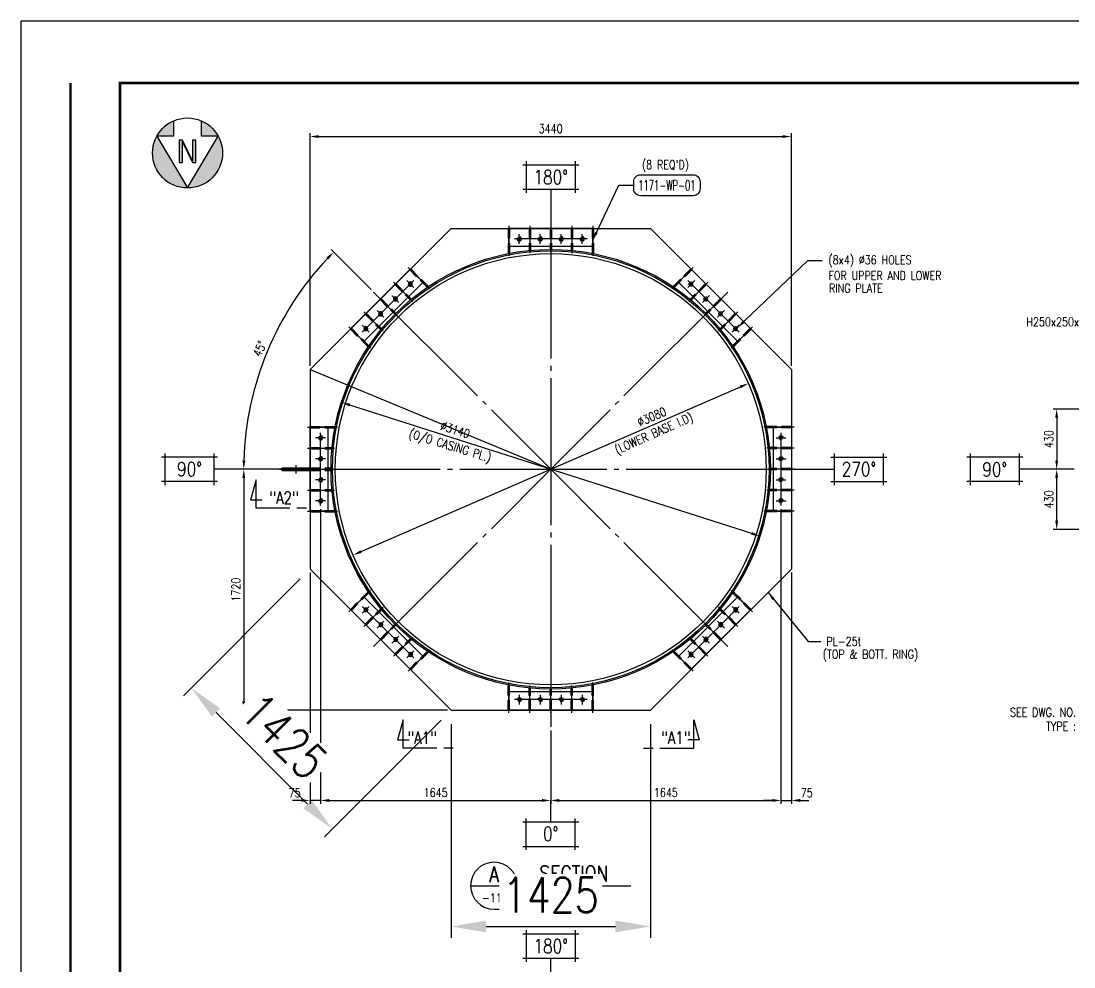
# Model space of a CAD drawing. Header units: millimetres. Extents: x 0 to 134087, y -49114 to 20834.
# Drawn here: x 37506 to 45030, y -21663 to -14908 of the extents above; entities that cross this region are included whole.
import ezdxf
from ezdxf.enums import TextEntityAlignment as Align

# ---------------------------------------------------------------- set-up
doc = ezdxf.new("R2010")
doc.units = ezdxf.units.MM
doc.header["$LTSCALE"] = 35
doc.linetypes.add('JNK-CENTER', pattern=[34, 30, -1.5, 1, -1.5])
doc.linetypes.add('JNK-HIDDEN', pattern=[3, 2, -1])
doc.layers.add('AM_5', color=3, linetype='Continuous', lineweight=25)
doc.layers.add('CONT-G', color=3, linetype='Continuous', lineweight=25)
for name, color, linetype in [('CEN-R', 1, 'JNK-CENTER'), ('CON-C', 4, 'Continuous'), ('CON-G', 3, 'Continuous'), ('CON-W', 7, 'Continuous'), ('CON-Y', 2, 'Continuous'), ('Dim-W', 7, 'Continuous'), ('HID-Y', 2, 'JNK-HIDDEN'), ('HL', 7, 'Continuous'), ('STL-OBJT', 7, 'Continuous'), ('TXT-Y', 2, 'Continuous'), ('TXTT-C', 4, 'Continuous')]:
    doc.layers.add(name, color=color, linetype=linetype)
doc.styles.add('SIMPLEX', font='simplex.shx', dxfattribs={"width": 0.8})
doc.dimstyles.new('DIM25', dxfattribs={"dimscale": 25, "dimtxt": 2.5, "dimasz": 2.5, "dimexe": 1, "dimexo": 1, "dimgap": 1, "dimtad": 1, "dimdec": 1, "dimdsep": 46, "dimtxsty": 'SIMPLEX', "dimcen": 0, "dimclrt": 2, "dimazin": 2, "dimtfac": 1, "dimtdec": 1, "dimtix": 1, "dimtmove": 2, "dimatfit": 0, "dimfxl": 0.18, "dimtolj": 1, "dimtzin": 0, "dimarcsym": 0})
doc.dimstyles.new('DIM35x3.5$0', dxfattribs={"dimscale": 35, "dimtxt": 2.5, "dimasz": 2.5, "dimexe": 0.8, "dimexo": 1, "dimgap": 1, "dimtad": 1, "dimdec": 0, "dimlfac": 0.285714, "dimdsep": 46, "dimtxsty": 'SIMPLEX', "dimcen": 0, "dimclrd": 7, "dimclre": 7, "dimclrt": 2, "dimadec": 1, "dimazin": 2, "dimtfac": 1, "dimtdec": 0, "dimtix": 1, "dimtmove": 0, "dimatfit": 2, "dimfxl": 1, "dimtfill": 1, "dimarcsym": 1})

# ---------------------------------------------------------------- blocks, each defined once
blk = doc.blocks.new('TITLE')
at = {"color": 7}
for p in [(841, 594.85), (0, 0)]:
    blk.add_line(p, (0, 594.85), dxfattribs=at)
at = {"color": 7, "const_width": 0.707}
for points in [[(28.29, 17.68), (28.29, 577.52)], [(14.15, 577.17), (14.15, 17.68)], [(823.32, 577.17), (27.94, 577.17)]]:
    blk.add_lwpolyline(points, dxfattribs=at)
blk = doc.blocks.new('NORTH-AG')
at = {"layer": 'CON-Y'}
for p, q in [((-8, 3.5), (8, 3.5)), ((-7, 4.5), (-7, -4.5)), ((7, 4.5), (7, -4.5)), ((-8, -3.5), (8, -3.5))]:
    blk.add_line(p, q, dxfattribs=at)
at = {"layer": 'CON-C', "style": 'SIMPLEX', "width": 0.8}
blk.add_attdef('0', text='', height=4, dxfattribs=at).set_placement((0, -2.06), align=Align.CENTER)
blk = doc.blocks.new('SECMARK2')
at = {"layer": 'TXTT-C'}
blk.add_line((0, 0), (-2.72, 0), dxfattribs=at)
blk.add_lwpolyline([(-4.67, 0), (-14.32, 0), (-14.32, 8.05), (-15.93, 2.38), (-12.63, 2.38)], dxfattribs=at)
at = {"layer": 'TXTT-C', "style": 'SIMPLEX', "width": 1.17}
blk.add_attdef('TAG', text='', height=3.5, dxfattribs=at).set_placement((-7.82, 1.36), align=Align.CENTER)
blk = doc.blocks.new('northmark')
at = {"layer": 'CON-Y'}
h = blk.add_hatch(color=256, dxfattribs=at)
edge = h.paths.add_edge_path()
edge.add_line((-8.77, -4.8), (0, 10))
edge.add_arc((0, 0), 10, 90, 208.6854)
h = blk.add_hatch(color=256, dxfattribs=at)
edge = h.paths.add_edge_path()
edge.add_line((0, 10), (8.77, -4.8))
edge.add_arc((0, 0), 10, 331.3146, 450)
h = blk.add_hatch(color=256, dxfattribs=at)
edge = h.paths.add_edge_path()
edge.add_arc((0, 0), 10, 208.6854, 246.4218)
edge.add_line((-4, -9.16), (-4, -4.8))
edge.add_line((-4, -4.8), (-8.77, -4.8))
edge = h.paths.add_edge_path()
edge.add_line((1.43, -3.67), (-1.44, 2.27))
edge.add_line((-1.44, 2.27), (-1.44, 2.73))
edge.add_line((-1.44, 2.73), (1.44, -3.18))
edge.add_line((1.44, -3.18), (1.44, -3.67))
blk.add_hatch(color=256, dxfattribs=at).paths.add_polyline_path([(1.43, -3.67), (2.4, -3.67), (2.4, 2.73), (1.44, 2.73), (1.44, -3.18), (-1.44, 2.73), (-2.4, 2.73), (-2.4, -3.67), (-1.44, -3.67), (-1.44, 2.27)])
h = blk.add_hatch(color=256, dxfattribs=at)
edge = h.paths.add_edge_path()
edge.add_line((8.77, -4.8), (4, -4.8))
edge.add_line((4, -4.8), (4, -9.16))
edge.add_arc((0, 0), 10, 293.5782, 331.3146)
edge = h.paths.add_edge_path()
edge.add_line((1.43, -3.67), (2.4, -3.67))
edge.add_line((2.4, -3.67), (2.4, 2.73))
edge.add_line((2.4, 2.73), (1.44, 2.73))
edge.add_line((1.44, 2.73), (1.44, -3.67))
blk.add_lwpolyline([(4, -9.16), (4, -4.8), (8.77, -4.8), (0, 10), (-8.77, -4.8), (-4, -4.8), (-4, -9.16)], dxfattribs=at)
blk.add_lwpolyline([(-1.44, 2.73), (-2.4, 2.73), (-2.4, -3.67), (-1.44, -3.67), (-1.44, 2.27), (1.43, -3.67), (2.4, -3.67), (2.4, 2.73), (1.44, 2.73), (1.44, -3.18)], close=True, dxfattribs=at)
blk.add_circle((0, 0), 10, dxfattribs=at)
blk = doc.blocks.new('SECTITLE')
at = {"layer": 'CON-G'}
for p, q in [((-1.7, 0), (44.1, 0)), ((5, -6.7), (20.86, -6.7))]:
    blk.add_line(p, q, dxfattribs=at)
blk.add_arc((5, 0), 6.7, 0, 270, dxfattribs=at)
at = {"layer": 'CON-C', "style": 'SIMPLEX', "width": 0.8}
for tag, p in [('A', (5.06, 1.04)), ('ELEVATION', (27.83, 1.22))]:
    blk.add_attdef(tag, text='', height=4.5, dxfattribs=at).set_placement(p, align=Align.CENTER)
at = {"layer": 'CON-Y', "style": 'SIMPLEX', "width": 0.8}
blk.add_attdef('H0000-0000', (1.54, -4.72), '', height=2.5, dxfattribs=at)
blk.add_attdef('SCALE', text='', height=2.5, dxfattribs=at).set_placement((44.9, -3.72), align=Align.RIGHT)
blk = doc.blocks.new('A$C61497FCD')
at = {"layer": 'CEN-R'}
for p, q in [((0, 605, 0), (216.1, 605)), ((129.1, 530), (59.1, 530)), ((94.1, 565, 0), (94.1, 45, 0)), ((0, 455, 0), (194.8, 455)), ((129.1, 380), (59.1, 380)), ((0, 305, 0), (182.1, 305)), ((129.1, 230), (59.1, 230)), ((0, 155, 0), (194.8, 155)), ((129.1, 80), (59.1, 80)), ((0, 5, 0), (216.1, 5))]:
    blk.add_line(p, q, dxfattribs=at)
at = {"layer": 'CON-G'}
for p, q in [((149.1, 605, 0), (19.1, 605, 0)), ((19.1, 605, 0), (19.1, 5, 0)), ((149.1, 605, 0), (149.1, 5, 0)), ((149.1, 5, 0), (19.1, 5, 0))]:
    blk.add_line(p, q, dxfattribs=at)
for centre in [(94.1, 530), (94.1, 380), (94.1, 230), (94.1, 80)]:
    blk.add_circle(centre, 12, dxfattribs=at)
at = {"layer": 'CON-Y'}
for centre in [(94.1, 530), (94.1, 380), (94.1, 230), (94.1, 80)]:
    blk.add_arc(centre, 15, 270, 180, dxfattribs=at)
at = {"layer": 'HID-Y'}
for p, q in [((19.1, 610, 0), (197.1, 610)), ((19.1, 600, 0), (19.1, 610, 0)), ((197.1, 600), (197.1, 610)), ((19.1, 600, 0), (197.1, 600)), ((19.1, 460, 0), (175.8, 460)), ((19.1, 450, 0), (19.1, 460, 0)), ((175.8, 450), (175.8, 460)), ((19.1, 450, 0), (175.8, 450)), ((19.1, 310, 0), (169.1, 310)), ((19.1, 300, 0), (19.1, 310, 0)), ((169.1, 300), (169.1, 310)), ((19.1, 300, 0), (169.1, 300)), ((19.1, 160, 0), (175.8, 160)), ((19.1, 160, 0), (19.1, 150, 0)), ((175.8, 160), (175.8, 150)), ((19.1, 150, 0), (175.8, 150)), ((19.1, 10, 0), (197.1, 10)), ((19.1, 10, 0), (19.1, 0, 0)), ((19.1, 0, 0), (197.1, 0)), ((197.1, 10), (197.1, 0))]:
    blk.add_line(p, q, dxfattribs=at)
blk = doc.blocks.new('A$C648B19DA')
h = blk.add_hatch(color=256)
h.paths.add_polyline_path([(305, 149.1), (295, 149.1), (295, 119.1), (305, 119.1)])
h.paths.add_polyline_path([(315, 149.1), (305, 149.1), (305, 119.1), (315, 119.1)])
h.paths.add_polyline_path([(315, 119.1), (305, 119.1), (305, 89.1), (315, 89.1)])
h.paths.add_polyline_path([(305, 119.1), (295, 119.1), (295, 89.1), (305, 89.1)])
at = {"layer": 'CEN-R'}
for p, q in [((5, 200, 0), (5, 416.1)), ((155, 200, 0), (155, 394.8)), ((305, 0, 0), (305, 394.8, 0)), ((455, 200, 0), (455, 394.8)), ((605, 200, 0), (605, 416.1)), ((80, 329.1), (80, 259.1)), ((230, 329.1), (230, 259.1)), ((305, 200, 0), (305, 375.9, 0)), ((380, 329.1), (380, 259.1)), ((530, 329.1), (530, 259.1)), ((565, 294.1, 0), (45, 294.1, 0)), ((335, 119.1, 0), (275, 119.1, 0))]:
    blk.add_line(p, q, dxfattribs=at)
at = {"layer": 'CON-G'}
for p, q in [((5, 349.1, 0), (5, 219.1, 0)), ((605, 349.1, 0), (5, 349.1, 0)), ((605, 349.1, 0), (605, 219.1, 0)), ((605, 219.1, 0), (5, 219.1, 0)), ((295, 19.1, 0), (295, 219.1, 0)), ((315, 19.1, 0), (315, 219.1, 0)), ((315, 19.1, 0), (295, 19.1, 0))]:
    blk.add_line(p, q, dxfattribs=at)
for centre in [(80, 294.1), (230, 294.1), (380, 294.1), (530, 294.1)]:
    blk.add_circle(centre, 12, dxfattribs=at)
at = {"layer": 'CON-Y'}
for centre in [(80, 294.1), (230, 294.1), (380, 294.1), (530, 294.1)]:
    blk.add_arc(centre, 15, 270, 180, dxfattribs=at)
at = {"layer": 'HID-Y'}
for p, q in [((0, 219.1, 0), (0, 397.1)), ((10, 397.1), (0, 397.1)), ((10, 219.1, 0), (10, 397.1)), ((600, 219.1, 0), (600, 397.1)), ((600, 397.1), (610, 397.1)), ((610, 219.1, 0), (610, 397.1)), ((150, 219.1, 0), (150, 375.8)), ((160, 375.8), (150, 375.8)), ((160, 219.1, 0), (160, 375.8)), ((295, 219.1, 0), (295, 369.1)), ((295, 369.1), (315, 369.1)), ((315, 219.1, 0), (315, 369.1)), ((450, 219.1, 0), (450, 375.8)), ((450, 375.8), (460, 375.8)), ((460, 219.1, 0), (460, 375.8)), ((10, 219.1, 0), (0, 219.1, 0)), ((160, 219.1, 0), (150, 219.1, 0)), ((300, 219.1, 0), (310, 219.1, 0)), ((450, 219.1, 0), (460, 219.1, 0)), ((600, 219.1, 0), (610, 219.1, 0)), ((315, 89.1, 0), (295, 89.1, 0))]:
    blk.add_line(p, q, dxfattribs=at)
blk = doc.blocks.new('*D1157')
at = {"layer": 'DEFPOINTS', "color": 0, "transparency": 16777216}
for p in [(39646.4, -18368.5, 0), (41291.4, -19948.5), (41291.4, -20473.7)]:
    blk.add_point(p, dxfattribs=at)
at = {"layer": 'Dim-W', "color": 0, "lineweight": -2, "transparency": 16777216}
for p, q in [((39646.4, -18393.5), (39646.4, -20498.7)), ((41291.4, -19973.5), (41291.4, -20498.7)), ((39708.9, -20473.7), (41228.9, -20473.7))]:
    blk.add_line(p, q, dxfattribs=at)
at = {"layer": 'Dim-W', "color": 0, "transparency": 16777216}
for points in [[(39708.9, -20463.3), (39708.9, -20484.1), (39646.4, -20473.7)], [(41228.9, -20463.3), (41228.9, -20484.1), (41291.4, -20473.7)]]:
    blk.add_solid(points, dxfattribs=at)
at = {"layer": 'Dim-W', "color": 2, "transparency": 16777216, "insert": (40468.9, -20417.4), "char_height": 62.5, "attachment_point": 5, "style": 'SIMPLEX', "bg_fill": 3, "box_fill_scale": 1.1, "bg_fill_color": 256, "bg_fill_true_color": 13158600, "bg_fill_transparency": 0}
blk.add_mtext('\\A1;1645', dxfattribs=at)
blk = doc.blocks.new('*D1158')
at = {"layer": 'DEFPOINTS', "color": 0, "transparency": 16777216}
for p in [(42936.4, -18368.5, 0), (41291.4, -20473.7), (42936.4, -20473.7)]:
    blk.add_point(p, dxfattribs=at)
at = {"layer": 'Dim-W', "color": 0, "lineweight": -2, "transparency": 16777216}
for p, q in [((42936.4, -18393.5), (42936.4, -20498.7)), ((41353.9, -20473.7), (42873.9, -20473.7))]:
    blk.add_line(p, q, dxfattribs=at)
at = {"layer": 'Dim-W', "color": 0, "transparency": 16777216}
for points in [[(41353.9, -20463.3), (41353.9, -20484.1), (41291.4, -20473.7)], [(42873.9, -20463.3), (42873.9, -20484.1), (42936.4, -20473.7)]]:
    blk.add_solid(points, dxfattribs=at)
at = {"layer": 'Dim-W', "color": 2, "transparency": 16777216, "insert": (42113.9, -20417.4), "char_height": 62.5, "attachment_point": 5, "style": 'SIMPLEX', "bg_fill": 3, "box_fill_scale": 1.1, "bg_fill_color": 256, "bg_fill_true_color": 13158600, "bg_fill_transparency": 0}
blk.add_mtext('\\A1;1645', dxfattribs=at)
blk = doc.blocks.new('*D1159')
at = {"layer": 'DEFPOINTS', "color": 0, "transparency": 16777216}
for p in [(43011.4, -18821), (42936.4, -20473.7), (43011.4, -20473.7)]:
    blk.add_point(p, dxfattribs=at)
at = {"layer": 'Dim-W', "color": 0, "lineweight": -2, "transparency": 16777216}
for p, q in [((43011.4, -18846), (43011.4, -20498.7)), ((42873.9, -20473.7), (42811.4, -20473.7)), ((42936.4, -20473.7), (43011.4, -20473.7)), ((43073.9, -20473.7), (43136.4, -20473.7))]:
    blk.add_line(p, q, dxfattribs=at)
at = {"layer": 'Dim-W', "color": 0, "transparency": 16777216}
blk.add_solid([(42873.9, -20463.3), (42873.9, -20484.1), (42936.4, -20473.7)], dxfattribs=at)
at = {"layer": 'Dim-W', "color": 2, "transparency": 16777216, "insert": (43121, -20418.9), "char_height": 62.5, "attachment_point": 5, "style": 'SIMPLEX', "bg_fill": 3, "box_fill_scale": 1.1, "bg_fill_color": 256, "bg_fill_true_color": 13158600, "bg_fill_transparency": 0}
blk.add_mtext('\\A1;75', dxfattribs=at)
at = {"layer": 'Dim-W', "color": 0, "transparency": 16777216}
blk.add_solid([(43073.9, -20463.3), (43073.9, -20484.1), (43011.4, -20473.7)], dxfattribs=at)
blk = doc.blocks.new('*D1160')
at = {"layer": 'DEFPOINTS', "color": 0, "transparency": 16777216}
for p in [(39571.4, -18821), (39571.4, -20473.7), (39646.4, -20473.7)]:
    blk.add_point(p, dxfattribs=at)
at = {"layer": 'Dim-W', "color": 0, "lineweight": -2, "transparency": 16777216}
for p, q in [((39571.4, -18846), (39571.4, -20498.7)), ((39508.9, -20473.7), (39446.4, -20473.7)), ((39646.4, -20473.7), (39571.4, -20473.7)), ((39708.9, -20473.7), (39771.4, -20473.7))]:
    blk.add_line(p, q, dxfattribs=at)
at = {"layer": 'Dim-W', "color": 0, "transparency": 16777216}
blk.add_solid([(39708.9, -20463.3), (39708.9, -20484.1), (39646.4, -20473.7)], dxfattribs=at)
at = {"layer": 'Dim-W', "color": 2, "transparency": 16777216, "insert": (39461.8, -20418.9), "char_height": 62.5, "attachment_point": 5, "style": 'SIMPLEX', "bg_fill": 3, "box_fill_scale": 1.1, "bg_fill_color": 256, "bg_fill_true_color": 13158600, "bg_fill_transparency": 0}
blk.add_mtext('\\A1;75', dxfattribs=at)
at = {"layer": 'Dim-W', "color": 0, "transparency": 16777216}
blk.add_solid([(39508.9, -20463.3), (39508.9, -20484.1), (39571.4, -20473.7)], dxfattribs=at)
blk = doc.blocks.new('*D1161')
at = {"layer": 'DEFPOINTS', "color": 0, "transparency": 16777216}
for p in [(39451.4, -18108.5), (39097.9, -19828.5), (40579, -19828.5)]:
    blk.add_point(p, dxfattribs=at)
at = {"layer": 'Dim-W', "color": 0, "lineweight": -2, "transparency": 16777216}
for p, q in [((39426.4, -18108.5), (39072.9, -18108.5)), ((39097.9, -18171), (39097.9, -19766)), ((40554, -19828.5), (39072.9, -19828.5))]:
    blk.add_line(p, q, dxfattribs=at)
at = {"layer": 'Dim-W', "color": 0, "transparency": 16777216}
for points in [[(39087.5, -18171), (39108.3, -18171), (39097.9, -18108.5)], [(39087.5, -19766), (39108.3, -19766), (39097.9, -19828.5)]]:
    blk.add_solid(points, dxfattribs=at)
at = {"layer": 'Dim-W', "color": 2, "transparency": 16777216, "insert": (39041.6, -18968.5), "char_height": 62.5, "attachment_point": 5, "rotation": 90, "style": 'SIMPLEX', "bg_fill": 3, "box_fill_scale": 1.1, "bg_fill_color": 256, "bg_fill_true_color": 13158600, "bg_fill_transparency": 0}
blk.add_mtext('\\A1;1720', dxfattribs=at)
blk = doc.blocks.new('*D1162')
at = {"layer": 'DEFPOINTS', "color": 0, "transparency": 16777216}
for p in [(40025.7, -16842.8), (39391.8, -17011.7), (39451.4, -18108.5), (41291.4, -18108.5), (43131.4, -18108.5)]:
    blk.add_point(p, dxfattribs=at)
at = {"layer": 'Dim-W', "color": 0, "lineweight": -2, "transparency": 16777216}
for p, q in [((40008, -16825.1), (39722.7, -16539.8)), ((39426.4, -18108.5), (39072.9, -18108.5))]:
    blk.add_line(p, q, dxfattribs=at)
blk.add_arc((41291.4, -18108.5), 2193.5, 136.63257, 178.36743, dxfattribs=at)
at = {"layer": 'Dim-W', "color": 0, "transparency": 16777216}
for points in [[(39689.3, -16595), (39704.3, -16609.5), (39740.4, -16557.4)], [(39109.2, -18046.2), (39088.4, -18045.9), (39097.9, -18108.5)]]:
    blk.add_solid(points, dxfattribs=at)
at = {"layer": 'Dim-W', "color": 2, "transparency": 16777216, "insert": (39212.9, -17247.6), "char_height": 62.5, "attachment_point": 5, "rotation": 67.5, "style": 'SIMPLEX', "bg_fill": 3, "box_fill_scale": 1.1, "bg_fill_color": 256, "bg_fill_true_color": 13158600, "bg_fill_transparency": 0}
blk.add_mtext('\\A1;45°', dxfattribs=at)
blk = doc.blocks.new('*D1163')
at = {"layer": 'DEFPOINTS', "color": 0, "transparency": 16777216}
for p in [(43011.4, -15732.6), (39571.4, -17396.1), (43011.4, -17396.1)]:
    blk.add_point(p, dxfattribs=at)
at = {"layer": 'Dim-W', "color": 0, "lineweight": -2, "transparency": 16777216}
for p, q in [((39571.4, -17371.1), (39571.4, -15707.6)), ((43011.4, -17371.1), (43011.4, -15707.6)), ((39633.9, -15732.6), (42948.9, -15732.6))]:
    blk.add_line(p, q, dxfattribs=at)
at = {"layer": 'Dim-W', "color": 0, "transparency": 16777216}
for points in [[(39633.9, -15722.2), (39633.9, -15743), (39571.4, -15732.6)], [(42948.9, -15722.2), (42948.9, -15743), (43011.4, -15732.6)]]:
    blk.add_solid(points, dxfattribs=at)
at = {"layer": 'Dim-W', "color": 2, "transparency": 16777216, "insert": (41291.4, -15676.4), "char_height": 62.5, "attachment_point": 5, "style": 'SIMPLEX', "bg_fill": 3, "box_fill_scale": 1.1, "bg_fill_color": 256, "bg_fill_true_color": 13158600, "bg_fill_transparency": 0}
blk.add_mtext('\\A1;3440', dxfattribs=at)
blk = doc.blocks.new('DUCT-TAG')
at = {"layer": 'CON-G'}
blk.add_lwpolyline([(-9.49, -1), (-9.49, 1, -0.414214), (-7.49, 3), (7.49, 3, -0.414214), (9.49, 1), (9.49, -1, -0.414214), (7.49, -3), (-7.49, -3, -0.414214)], format="xyb", close=True, dxfattribs=at)
at = {"layer": 'CON-G', "style": 'SIMPLEX', "width": 1.246304}
blk.add_attdef('NAME', text='', height=3, dxfattribs=at).set_placement((-8.19, -1.5), (8.19, -1.5), align=Align.FIT)
at = {"layer": 'CON-Y', "style": 'SIMPLEX'}
blk.add_attdef('ELEVATION', text='', height=2, dxfattribs=at).set_placement((0, -6.02), align=Align.CENTER)
blk = doc.blocks.new('*D1164')
at = {"layer": 'DEFPOINTS', "color": 0, "transparency": 16777216}
for p in [(39795.9, -17630.7), (42787, -18586.3)]:
    blk.add_point(p, dxfattribs=at)
at = {"layer": 'Dim-W', "color": 0, "lineweight": -2, "transparency": 16777216}
blk.add_line((42727.4, -18567.3), (39855.4, -17649.7), dxfattribs=at)
at = {"layer": 'Dim-W', "color": 0, "transparency": 16777216}
for points in [[(39858.6, -17639.8), (39852.3, -17659.6), (39795.9, -17630.7)], [(42730.6, -18557.4), (42724.3, -18577.2), (42787, -18586.3)]]:
    blk.add_solid(points, dxfattribs=at)
at = {"layer": 'Dim-W', "color": 2, "transparency": 16777216, "insert": (40608.4, -17826.7), "char_height": 62.5, "attachment_point": 5, "rotation": 342.28144, "style": 'SIMPLEX', "bg_fill": 3, "box_fill_scale": 1.1, "bg_fill_color": 256, "bg_fill_true_color": 13158600, "bg_fill_transparency": 0}
blk.add_mtext('\\A1;∅3140', dxfattribs=at)
blk = doc.blocks.new('*D1165')
at = {"layer": 'DEFPOINTS', "color": 0, "transparency": 16777216}
for p in [(42704.2, -17495.5), (39878.7, -18721.5)]:
    blk.add_point(p, dxfattribs=at)
at = {"layer": 'Dim-W', "color": 0, "lineweight": -2, "transparency": 16777216}
blk.add_line((39936, -18696.7), (42646.8, -17520.4), dxfattribs=at)
at = {"layer": 'Dim-W', "color": 0, "transparency": 16777216}
for points in [[(42642.7, -17510.8), (42651, -17529.9), (42704.2, -17495.5)], [(39931.9, -18687.1), (39940.2, -18706.2), (39878.7, -18721.5)]]:
    blk.add_solid(points, dxfattribs=at)
at = {"layer": 'Dim-W', "color": 2, "transparency": 16777216, "insert": (42013.5, -17733.5), "char_height": 62.5, "attachment_point": 5, "rotation": 23.45754, "style": 'SIMPLEX', "bg_fill": 3, "box_fill_scale": 1.1, "bg_fill_color": 256, "bg_fill_true_color": 13158600, "bg_fill_transparency": 0}
blk.add_mtext('\\A1;∅3080', dxfattribs=at)
blk = doc.blocks.new('*D1148')
at = {"layer": 'DEFPOINTS', "color": 0, "transparency": 16777216}
for p in [(45175.6, -17678.5), (44906.8, -18108.5), (45055.6, -18108.5)]:
    blk.add_point(p, dxfattribs=at)
at = {"layer": 'Dim-W', "color": 0, "lineweight": -2, "transparency": 16777216}
for p, q in [((45150.6, -17678.5), (44881.8, -17678.5)), ((44906.8, -17741), (44906.8, -18046)), ((45030.6, -18108.5), (44881.8, -18108.5))]:
    blk.add_line(p, q, dxfattribs=at)
at = {"layer": 'Dim-W', "color": 0, "transparency": 16777216}
for points in [[(44896.4, -17741), (44917.2, -17741), (44906.8, -17678.5)], [(44896.4, -18046), (44917.2, -18046), (44906.8, -18108.5)]]:
    blk.add_solid(points, dxfattribs=at)
at = {"layer": 'Dim-W', "color": 2, "transparency": 16777216, "insert": (44850.5, -17893.5), "char_height": 62.5, "attachment_point": 5, "rotation": 90, "style": 'SIMPLEX', "bg_fill": 3, "box_fill_scale": 1.1, "bg_fill_color": 256, "bg_fill_true_color": 13158600, "bg_fill_transparency": 0}
blk.add_mtext('\\A1;430', dxfattribs=at)
blk = doc.blocks.new('*D1149')
at = {"layer": 'DEFPOINTS', "color": 0, "transparency": 16777216}
for p in [(44906.8, -18108.5), (45055.6, -18108.5), (45175.6, -18538.5)]:
    blk.add_point(p, dxfattribs=at)
at = {"layer": 'Dim-W', "color": 0, "lineweight": -2, "transparency": 16777216}
for p, q in [((45030.6, -18108.5), (44881.8, -18108.5)), ((44906.8, -18476), (44906.8, -18171)), ((45150.6, -18538.5), (44881.8, -18538.5))]:
    blk.add_line(p, q, dxfattribs=at)
at = {"layer": 'Dim-W', "color": 0, "transparency": 16777216}
for points in [[(44896.4, -18171), (44917.2, -18171), (44906.8, -18108.5)], [(44896.4, -18476), (44917.2, -18476), (44906.8, -18538.5)]]:
    blk.add_solid(points, dxfattribs=at)
at = {"layer": 'Dim-W', "color": 2, "transparency": 16777216, "insert": (44850.5, -18323.5), "char_height": 62.5, "attachment_point": 5, "rotation": 90, "style": 'SIMPLEX', "bg_fill": 3, "box_fill_scale": 1.1, "bg_fill_color": 256, "bg_fill_true_color": 13158600, "bg_fill_transparency": 0}
blk.add_mtext('\\A1;430', dxfattribs=at)
blk = doc.blocks.new('*D1835')
at = {"layer": 'AM_5', "color": 7, "linetype": 'ByBlock', "lineweight": -2, "transparency": 16777216}
for p, q in [((40579, -19928.5), (40579, -21453.7)), ((42003.9, -19928.5), (42003.9, -21453.7)), ((40829, -21373.7), (41753.9, -21373.7))]:
    blk.add_line(p, q, dxfattribs=at)
at = {"layer": 'AM_5', "color": 7, "transparency": 16777216}
for points in [[(40829, -21332), (40829, -21415.4), (40579, -21373.7)], [(41753.9, -21332), (41753.9, -21415.4), (42003.9, -21373.7)]]:
    blk.add_solid(points, dxfattribs=at)
at = {"layer": 'DEFPOINTS', "color": 0, "transparency": 16777216}
for p in [(40579, -19828.5), (42003.9, -19828.5), (42003.9, -21373.7)]:
    blk.add_point(p, dxfattribs=at)
at = {"layer": 'AM_5', "color": 2, "transparency": 16777216, "insert": (41291.4, -21148.7), "char_height": 250, "attachment_point": 5, "style": 'SIMPLEX', "bg_fill": 3, "box_fill_scale": 1.1, "bg_fill_color": 256, "bg_fill_true_color": 13158600, "bg_fill_transparency": 0}
blk.add_mtext('1425', dxfattribs=at)
blk = doc.blocks.new('*D1836')
at = {"layer": 'AM_5', "color": 7, "linetype": 'ByBlock', "lineweight": -2, "transparency": 16777216}
for p, q in [((39500.7, -18891.7), (38666.3, -19726.1)), ((38899.7, -19846.3), (39553.7, -20500.3)), ((40508.3, -19899.2), (39673.9, -20733.6))]:
    blk.add_line(p, q, dxfattribs=at)
at = {"layer": 'AM_5', "color": 7, "transparency": 16777216}
for points in [[(38929.1, -19816.8), (38870.2, -19875.7), (38722.9, -19669.5)], [(39583.1, -20470.8), (39524.2, -20529.7), (39730.5, -20677)]]:
    blk.add_solid(points, dxfattribs=at)
at = {"layer": 'DEFPOINTS', "color": 0, "transparency": 16777216}
for p in [(39571.4, -18821), (40579, -19828.5), (39730.5, -20677)]:
    blk.add_point(p, dxfattribs=at)
at = {"layer": 'AM_5', "color": 2, "transparency": 16777216, "insert": (39385.8, -20014.2), "char_height": 250, "attachment_point": 5, "rotation": 315, "style": 'SIMPLEX', "bg_fill": 3, "box_fill_scale": 1.1, "bg_fill_color": 256, "bg_fill_true_color": 13158600, "bg_fill_transparency": 0}
blk.add_mtext('1425', dxfattribs=at)

msp = doc.modelspace()

# ---------------------------------------------------------------- linework, layer by layer
at = {"layer": 'CEN-R'}
for p, q in [((41291.4329, -16268.5138), (41291.4329, -19948.5138)), ((40025.7117, -16842.7926), (41291.4329, -18108.5138)), ((42557.154, -16842.7926), (41291.4329, -18108.5138)), ((39451.4329, -18108.5138), (43131.4329, -18108.5138))]:
    msp.add_line(p, q, dxfattribs=at)
at = {"layer": 'CON-G'}
for p, q in [((40578.9855, -16388.5138), (42003.8802, -16388.5138)), ((39571.4329, -17396.0664), (39571.4329, -18820.9611)), ((43011.4329, -17396.0664), (43011.4329, -18820.9611)), ((40578.9855, -19828.5138), (42003.8802, -19828.5138))]:
    msp.add_line(p, q, dxfattribs=at)
for radius in [1570, 1560, 1540]:
    msp.add_circle((41291.4329, -18108.5138), radius, dxfattribs=at)
at = {"layer": 'CON-Y'}
for p, q in [((41291.4329, -16109.2058), (41291.4329, -16268.5138)), ((39072.8877, -18108.5138), (38885.3877, -18108.5138)), ((43131.4329, -18108.5138), (43318.9329, -18108.5138)), ((44738.9873, -18108.5138), (44638.9873, -18108.5138)), ((41291.4329, -20626.4427), (41291.4329, -20473.6987)), ((41291.4329, -21700.0729), (41291.4329, -21600.0729))]:
    msp.add_line(p, q, dxfattribs=at)
at = {"layer": 'CONT-G'}
for p, q in [((40578.9855, -16388.5138), (39571.4329, -17396.0664)), ((42003.8802, -16388.5138), (43011.4329, -17396.0664)), ((40578.9855, -19828.5138), (39571.4329, -18820.9611)), ((42003.8802, -19828.5138), (43011.4329, -18820.9611))]:
    msp.add_line(p, q, dxfattribs=at)
at = {"layer": 'STL-OBJT'}
for p, q in [((43127.879, -16617.8984), (43232.0457, -16617.8984)), ((43131.0034, -19338.0995), (43221.3959, -19338.0995))]:
    msp.add_line(p, q, dxfattribs=at)

# ---------------------------------------------------------------- block references
at = {"linetype": 'ByBlock', "xscale": 24.99999999749996, "yscale": 24.99999999749996, "zscale": 24.99999999749996}
msp.add_blockref('TITLE', (37506.4576, -29779.1803), dxfattribs=at)
at = {"layer": 'CON-G'}
for name, p, rotation in [('A$C61497FCD', (39846.025, -17094.4411), 315), ('A$C648B19DA', (39352.3174, -17803.5137), 270), ('A$C61497FCD', (42736.8407, -19122.5864), 135)]:
    msp.add_blockref(name, p, dxfattribs=dict(at, rotation=rotation))
at = {"layer": 'CON-G', "xscale": -1}
for p, rotation in [((42736.8407, -17094.4411), 45), ((39846.025, -19122.5864), 225), ((40986.4328, -19847.6291), 270)]:
    msp.add_blockref('A$C61497FCD', p, dxfattribs=dict(at, rotation=rotation))
msp.add_blockref('A$C61497FCD', (43030.5482, -18413.5138), dxfattribs=at)
at = {"layer": 'CON-Y', "xscale": 25, "yscale": 25, "zscale": 25}
for p in [(41291.4329, -16021.7058), (41291.4329, -21512.5729)]:
    msp.add_blockref('NORTH-AG', p, dxfattribs=at).add_auto_attribs({'0': '180%%D'})
at = {"layer": 'CON-Y'}
ref = msp.add_blockref('NORTH-AG', (38710.3877, -18108.5138), dxfattribs=dict(at, xscale=25, yscale=25, zscale=25, rotation=180))
ref.add_attrib('0', '90%%D', dxfattribs={"layer": 'CON-C', "height": 100, "style": 'SIMPLEX', "width": 0.8}).set_placement((38710.3877, -18157.0138), align=Align.CENTER)
ref = msp.add_blockref('NORTH-AG', (43493.9329, -18108.5138), dxfattribs=dict(at, xscale=-25, yscale=25, zscale=25, rotation=180))
ref.add_attrib('0', '270%%D', dxfattribs={"layer": 'CON-C', "height": 100, "style": 'SIMPLEX', "width": 0.8}).set_placement((43493.9329, -18157.0138), align=Align.CENTER)
ref = msp.add_blockref('NORTH-AG', (44463.9873, -18108.5138), dxfattribs=dict(at, xscale=-25, yscale=25, zscale=25, rotation=359.9999999999582))
ref.add_attrib('0', '90%%D', dxfattribs={"layer": 'CON-C', "height": 100, "style": 'SIMPLEX', "width": 0.8}).set_placement((44463.9873, -18160.0138), align=Align.CENTER)
ref = msp.add_blockref('NORTH-AG', (41291.4329, -20713.9427), dxfattribs=dict(at, xscale=-25, yscale=25, zscale=25, rotation=180))
ref.add_attrib('0', '0%%D', dxfattribs={"layer": 'CON-C', "height": 100, "style": 'SIMPLEX', "width": 0.8}).set_placement((41291.4329, -20762.4427), align=Align.CENTER)
at = {"layer": 'Dim-W', "xscale": 25, "yscale": 25, "zscale": 25, "rotation": 179.9999999999999}
msp.add_blockref('northmark', (38696.0917, -15849.9121), dxfattribs=at)
msp.add_blockref('northmark', (38696.0917, -15849.9121), dxfattribs=at)
at = {"layer": 'HL'}
ref = msp.add_blockref('SECMARK2', (40595.3063, -20099.1451, 0), dxfattribs=dict(at, xscale=25, yscale=25.00000000001364, zscale=25))
ref.add_attrib('TAG', '"A1"', (40267.4729, -20069.6451, 0), dxfattribs={"layer": 'CON-C', "height": 87.5, "style": 'SIMPLEX', "width": 0.8})
ref = msp.add_blockref('SECMARK2', (41954.8296, -20099.1451, 0), dxfattribs=dict(at, xscale=-25.00000000002274, yscale=25.00000000001364, zscale=25))
ref.add_attrib('TAG', '"A1"', (42079.3296, -20069.6451, 0), dxfattribs={"layer": 'CON-C', "height": 87.5, "style": 'SIMPLEX', "width": 0.8})
at = {"layer": 'HL', "xscale": 25, "yscale": 25, "zscale": 25}
msp.add_blockref('SECTITLE', (40761.4329, -21082.7754), dxfattribs=at).add_auto_attribs({'H0000-0000': '-1171', 'A': 'A', 'ELEVATION': 'SECTION'})

# ---------------------------------------------------------------- texts
at = {"layer": 'TXT-Y', "color": 2, "style": 'SIMPLEX', "width": 0.8}
for s, p in [('(8x4) %%C36 HOLES', (43276.2518, -16644.6088)), ('FOR UPPER AND LOWER', (43276.2518, -16756.5456)), ('RING PLATE', (43279.7536, -16847.3517)), ('H250x250x9x14', (44689.6692, -17087.7036)), ('PL-25t', (43261.2065, -19369.3495)), ('(TOP & BOTT. RING)', (43235.7402, -19461.0162)), ('SEE DWG. NO. : ST-A3-F-NDR14', (44572.7917, -19875.4059)), ('TYPE : ST-60-60-L100-C', (44831.6157, -19975.4059))]:
    msp.add_text(s, height=62.5, dxfattribs=at).set_placement(p)

# ---------------------------------------------------------------- next in the draw order: dimensions: what is measured, and where the dimension line sits
at = {"layer": 'Dim-W'}
dim = msp.add_linear_dim(base=(44906.777, -18108.5138), p1=(45175.5526, -17678.5138), p2=(45055.5526, -18108.5138), angle=90, dimstyle='DIM25', override={"dimdec": 0, "dimtdec": 0, "dimtix": 0, "dimatfit": 2, "dimtfill": 1}, dxfattribs=at)
dim.commit()
dim.dimension.update_dxf_attribs({"geometry": '*D1148', "text_midpoint": (44850.527, -17893.5138)})
dim = msp.add_linear_dim(base=(41291.4329, -20473.6987), p1=(39646.4334, -18368.5139, 0), p2=(41291.4329, -19948.5138), dimstyle='DIM25', override={"dimdec": 0, "dimtdec": 0, "dimtix": 0, "dimatfit": 2, "dimtfill": 1}, dxfattribs=at)
dim.commit()
dim.dimension.update_dxf_attribs({"geometry": '*D1157', "text_midpoint": (40468.9331, -20417.4487)})

# ---------------------------------------------------------------- next in the draw order: dimensions: what is measured, and where the dimension line sits
dim = msp.add_linear_dim(base=(44906.777, -18108.5138), p1=(45175.5526, -18538.5138), p2=(45055.5526, -18108.5138), angle=270, dimstyle='DIM25', override={"dimdec": 0, "dimtdec": 0, "dimtix": 0, "dimatfit": 2, "dimtfill": 1}, dxfattribs=at)
dim.commit()
dim.dimension.update_dxf_attribs({"geometry": '*D1149', "text_midpoint": (44850.527, -18323.5138)})
dim = msp.add_linear_dim(base=(42936.4323, -20473.6987), p1=(41291.4329, -20473.6987), p2=(42936.4323, -18368.5139, 0), dimstyle='DIM25', override={"dimdec": 0, "dimtdec": 0, "dimtix": 0, "dimatfit": 2, "dimtfill": 1}, dxfattribs=at)
dim.commit()
dim.dimension.update_dxf_attribs({"geometry": '*D1158', "text_midpoint": (42113.9326, -20417.4487)})
dim = msp.add_linear_dim(base=(39571.4329, -20473.6987), p1=(39646.4334, -20473.6987), p2=(39571.4329, -18820.9611), angle=180, dimstyle='DIM25', override={"dimdec": 0, "dimtdec": 0, "dimtix": 0, "dimatfit": 2, "dimtfill": 1}, dxfattribs=at)
dim.commit()
dim.dimension.update_dxf_attribs({"geometry": '*D1160', "text_midpoint": (39461.8499, -20418.9024), "dimtype": 160})

# ---------------------------------------------------------------- next in the draw order: linework, layer by layer
at = {"layer": 'CEN-R'}
for p, q in [((40025.7117, -19374.2349), (41291.4329, -18108.5138)), ((42557.154, -19374.2349), (41291.4329, -18108.5138)), ((44906.777, -18108.5138), (44738.9873, -18108.5138))]:
    msp.add_line(p, q, dxfattribs=at)

# ---------------------------------------------------------------- next in the draw order: dimensions: what is measured, and where the dimension line sits
at = {"layer": 'Dim-W'}
dim = msp.add_linear_dim(base=(43011.4329, -20473.6987), p1=(42936.4323, -20473.6987), p2=(43011.4329, -18820.9611), dimstyle='DIM25', override={"dimdec": 0, "dimtdec": 0, "dimtix": 0, "dimatfit": 2, "dimtfill": 1}, dxfattribs=at)
dim.commit()
dim.dimension.update_dxf_attribs({"geometry": '*D1159', "text_midpoint": (43121.0158, -20418.9024), "dimtype": 160})

# ---------------------------------------------------------------- next in the draw order: dimensions: what is measured, and where the dimension line sits
dim = msp.add_linear_dim(base=(39097.8954, -19828.5138), p1=(39451.4329, -18108.5138), p2=(40578.9855, -19828.5138), angle=90, dimstyle='DIM25', override={"dimdec": 0, "dimtdec": 0, "dimtix": 0, "dimatfit": 2, "dimtfill": 1}, dxfattribs=at)
dim.commit()
dim.dimension.update_dxf_attribs({"geometry": '*D1161', "text_midpoint": (39041.6454, -18968.5138)})

# ---------------------------------------------------------------- next in the draw order: leaders
msp.add_leader([(42843.9761, -18988.4178), (43131.0034, -19338.0995)], dimstyle='DIM25', override={"dimgap": 1, "dimtad": 0, "dimdec": 0, "dimtdec": 0, "dimtix": 0, "dimatfit": 2, "dimtfill": 1}, dxfattribs=at)

# ---------------------------------------------------------------- next in the draw order: block references
at = {"layer": 'HL'}
ref = msp.add_blockref('SECMARK2', (39545.0072, -18385.3674), dxfattribs=dict(at, xscale=25.00000000002274, yscale=25.00000000001364, zscale=25))
ref.add_attrib('TAG', '"A2"', (39280.3439, -18355.8674), dxfattribs={"layer": 'CON-C', "height": 87.5, "style": 'SIMPLEX', "width": 0.8})

# ---------------------------------------------------------------- next in the draw order: dimensions: what is measured, and where the dimension line sits
at = {"layer": 'AM_5'}
dim = msp.add_linear_dim(base=(42003.8802, -21373.6987), p1=(40578.9855, -19828.5138), p2=(42003.8802, -19828.5138), angle=0, dimstyle='DIM35x3.5$0', override={"dimscale": 100, "dimlfac": 1, "dimpost": ''}, dxfattribs=at)
dim.commit()
dim.dimension.update_dxf_attribs({"geometry": '*D1835', "text_midpoint": (41291.4329, -21148.6987)})
at = {"layer": 'Dim-W'}
dim = msp.add_angular_dim_2l(base=(39391.767, -17011.7412), line1=((39451.4329, -18108.5138), (43131.4329, -18108.5138)), line2=((40025.7117, -16842.7926), (41291.4329, -18108.5138)), dimstyle='DIM25', override={"dimdec": 0, "dimtdec": 0, "dimtix": 0, "dimatfit": 2, "dimtfill": 1}, dxfattribs=at)
dim.commit()
dim.dimension.update_dxf_attribs({"geometry": '*D1162', "text_midpoint": (39212.8932, -17247.5544)})

# ---------------------------------------------------------------- next in the draw order: dimensions: what is measured, and where the dimension line sits
at = {"layer": 'AM_5'}
dim = msp.add_aligned_dim(p1=(39571.4329, -18820.9611), p2=(40578.9855, -19828.5138), distance=-1200, dimstyle='DIM35x3.5$0', override={"dimscale": 100, "dimlfac": 1, "dimpost": ''}, dxfattribs=at)
dim.commit()
dim.dimension.update_dxf_attribs({"geometry": '*D1836', "text_midpoint": (39385.7801, -20014.1665)})
at = {"layer": 'Dim-W'}
dim = msp.add_linear_dim(base=(43011.4329, -15732.6229), p1=(39571.4329, -17396.0664), p2=(43011.4329, -17396.0664), dimstyle='DIM25', override={"dimdec": 0, "dimtdec": 0, "dimtix": 0, "dimatfit": 2, "dimtfill": 1}, dxfattribs=at)
dim.commit()
dim.dimension.update_dxf_attribs({"geometry": '*D1163', "text_midpoint": (41291.4329, -15676.3729)})
dim = msp.add_diameter_dim_2p(p1=(42786.9566, -18586.3303), p2=(39795.9091, -17630.6973), dimstyle='DIM25', override={"dimdec": 0, "dimtdec": 0, "dimtix": 0, "dimatfit": 2, "dimtfill": 1}, dxfattribs=at)
dim.commit()
dim.dimension.update_dxf_attribs({"geometry": '*D1164', "text_midpoint": (40608.399, -17826.7328), "dimtype": 163})

# ---------------------------------------------------------------- next in the draw order: linework, layer by layer
msp.add_line((41779.1207, -16080.4934), (41884.1593, -16080.4934))

# ---------------------------------------------------------------- next in the draw order: block references
at = {"layer": 'CON-G', "rotation": 270}
msp.add_blockref('A$C61497FCD', (40986.4328, -16369.3984), dxfattribs=at)
at = {"layer": 'CON-W'}
ref = msp.add_blockref('DUCT-TAG', (42121.4093, -16080.4934), dxfattribs=dict(at, xscale=25, yscale=25, zscale=25))
ref.add_attrib('NAME', '1171-WP-01', dxfattribs={"layer": 'CON-G', "height": 75, "style": 'SIMPLEX', "width": 0.603474}).set_placement((41916.6593, -16117.9934), (42326.1593, -16117.9934), align=Align.FIT)

# ---------------------------------------------------------------- next in the draw order: texts
at = {"layer": 'TXT-Y', "color": 2, "style": 'SIMPLEX', "width": 0.8}
msp.add_text("(8 REQ'D)", height=62.5, dxfattribs=at).set_placement((41943.1852, -15964.4948))
at = {"layer": 'TXT-Y', "color": 2, "insert": (40570.1233, -17949.0878), "char_height": 62.5, "attachment_point": 5, "rotation": 342.92071423, "style": 'SIMPLEX', "bg_fill": 3, "box_fill_scale": 1.1, "bg_fill_color": 256, "bg_fill_true_color": 13158600, "bg_fill_transparency": 0}
msp.add_mtext('\\A1;({\\A0;O/O CASING PL.)}', dxfattribs=at)

# ---------------------------------------------------------------- next in the draw order: leaders
at = {"layer": 'Dim-W'}
for points in [[(41591.4329, -16473.2842, 0), (41779.1207, -16080.4934, 0)], [(42624.4719, -17099.0892), (43127.879, -16617.8984)]]:
    msp.add_leader(points, dimstyle='DIM25', override={"dimgap": 1, "dimtad": 0, "dimdec": 0, "dimtdec": 0, "dimtix": 0, "dimatfit": 2, "dimtfill": 1}, dxfattribs=at)

# ---------------------------------------------------------------- next in the draw order: dimensions: what is measured, and where the dimension line sits
dim = msp.add_diameter_dim_2p(p1=(39878.7057, -18721.5407), p2=(42704.16, -17495.4869), dimstyle='DIM25', override={"dimdec": 0, "dimtdec": 0, "dimtix": 0, "dimatfit": 2, "dimtfill": 1}, dxfattribs=at)
dim.commit()
dim.dimension.update_dxf_attribs({"geometry": '*D1165', "text_midpoint": (42013.5011, -17733.5021), "dimtype": 163})

# ---------------------------------------------------------------- next in the draw order: linework, layer by layer
at = {"layer": 'Dim-W', "ltscale": 0.5}
msp.add_line((39571.4329, -17396.0664), (41291.4329, -18108.5138), dxfattribs=at)

# ---------------------------------------------------------------- next in the draw order: texts
at = {"layer": 'TXT-Y', "color": 2, "style": 'SIMPLEX', "width": 0.8}
msp.add_text('(LOWER BASE I.D)', height=62.5, rotation=23.87793932, dxfattribs=at).set_placement((41765.9417, -18001.862))

doc.saveas('drawing.dxf')
